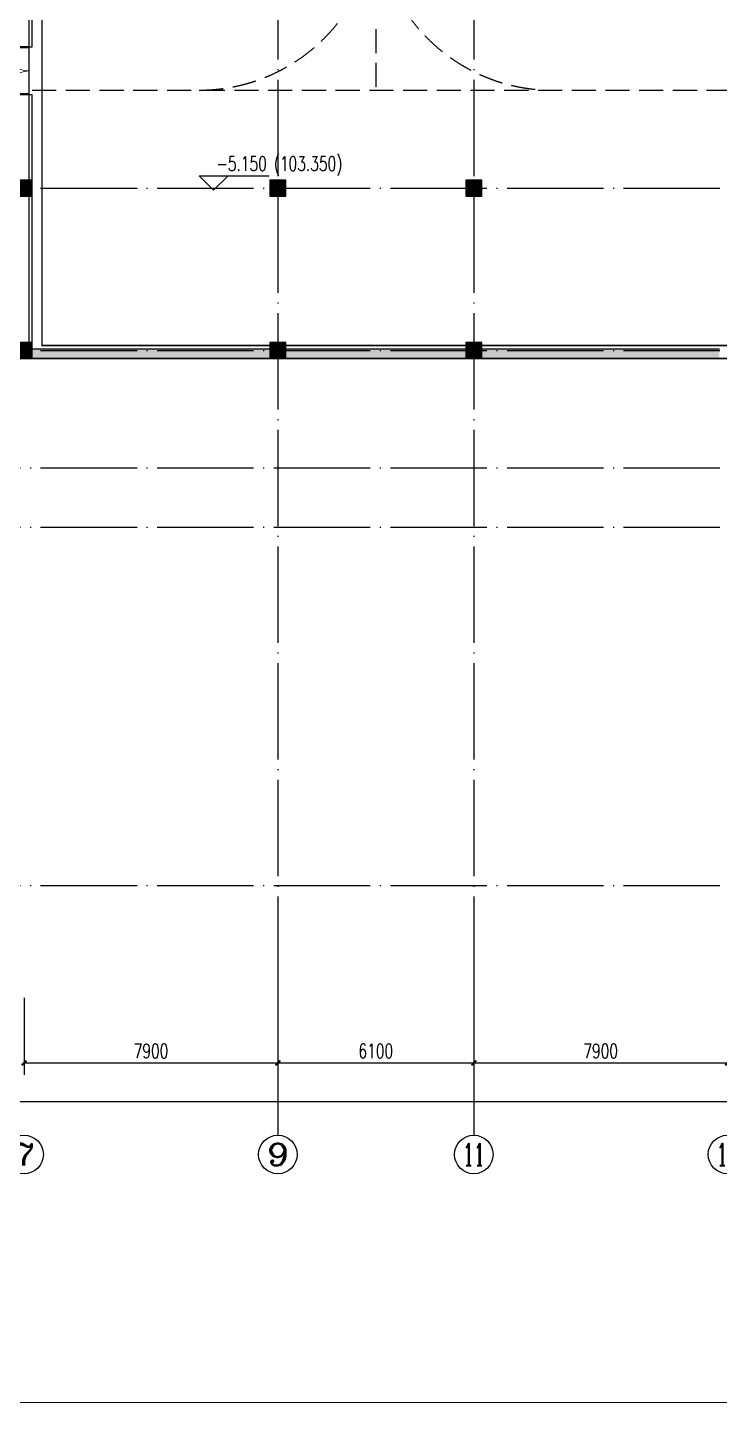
# Model space of a CAD drawing. Extents: x 290727 to 13733020, y 1731457 to 3643100.
# Drawn here: x 531117 to 552662, y 1739835 to 1782624 of the extents above; entities that cross this region are included whole.
import ezdxf
from ezdxf.enums import TextEntityAlignment as Align

# ---------------------------------------------------------------- set-up
doc = ezdxf.new("R2010")
doc.units = 0
doc.header["$LTSCALE"] = 10
for name, pattern in [('ACAD_ISO05W100', [33, 24, -3, 0, -3, 0, -3]), ('DASH', [0.35, 0.25, -0.1]), ('DOTE', [2.42, 2, -0.2, 0.02, -0.2])]:
    doc.linetypes.add(name, pattern=pattern)
doc.layers.get('0').update_dxf_attribs({"linetype": 'CONTINUOUS'})
for name, color, linetype in [('-A-车行道路', 8, 'CONTINUOUS'), ('AXIS', 3, 'CONTINUOUS'), ('AXIS_TEXT', 7, 'CONTINUOUS'), ('COLUMN', 9, 'CONTINUOUS'), ('DIM_ELEV', 3, 'CONTINUOUS'), ('DOTE', 8, 'DOTE'), ('PUB_HATCH', 8, 'CONTINUOUS'), ('PUB_TEXT', 7, 'CONTINUOUS'), ('WALL', 255, 'CONTINUOUS'), ('WINDOW', 4, 'CONTINUOUS'), ('作业图', 4, 'CONTINUOUS'), ('文字', 4, 'CONTINUOUS'), ('防火分区示意线', 4, 'CONTINUOUS'), ('防火分区线', 7, 'CONTINUOUS')]:
    doc.layers.add(name, color=color, linetype=linetype)
doc.layers.add('DIM_MODI', color=6, linetype='CONTINUOUS', plot=False)
doc.layers.add('用地红线', color=1, linetype='CONTINUOUS', lineweight=13)
doc.layers.get('0').off()
doc.styles.add('_TCH_AXIS', font='COMPLEX', dxfattribs={"bigfont": 'GBCBIG'})
doc.styles.add('_TCH_DIM', font='SIMPLEX', dxfattribs={"bigfont": 'GBCBIG'})
doc.styles.add('_TCH_DIM_T3', font='SIMPLEX', dxfattribs={"width": 0.705882, "bigfont": 'GBCBIG'})
doc.styles.add('COMPLEX', font='COMPLEX')
doc.dimstyles.new('_TCH_ARCH&&150', dxfattribs={"dimtxt": 446.25, "dimasz": 150, "dimexe": 375, "dimexo": 450, "dimgap": 150, "dimtad": 1, "dimdec": 0, "dimzin": 0, "dimdsep": 46, "dimtxsty": '_TCH_DIM_T3', "dimblk": 'ARCHTICK', "dimcen": 0.09, "dimclrt": 7, "dimazin": 2, "dimtfac": 1, "dimtdec": 0, "dimtix": 1, "dimtmove": 2, "dimatfit": 3, "dimfxl": 1, "dimtolj": 1, "dimtzin": 0, "dimarcsym": 0})

# ---------------------------------------------------------------- blocks, each defined once
blk = doc.blocks.new('_AXISO')
blk.add_circle((0, 0), 0.5)
at = {"layer": 'AXIS_TEXT', "style": 'COMPLEX', "width": 1.041667}
blk.add_attdef('A', text='', height=0.56, dxfattribs=at).set_placement((-0.25, -0.28), (0.25, -0.28), align=Align.FIT)
blk = doc.blocks.new('_ArchTick')
at = {"color": 0, "linetype": 'ByBlock', "const_width": 0.4}
blk.add_lwpolyline([(-0.5, -0.5), (0.5, 0.5)], dxfattribs=at)
blk = doc.blocks.new('*D99')
at = {"layer": 'AXIS', "color": 0, "linetype": 'Continuous', "lineweight": -2, "transparency": 16777216}
for p, q in [((16384, 11750), (16384, 8146)), ((235384, 11750), (235384, 8146)), ((16384, 8521), (235384, 8521))]:
    blk.add_line(p, q, dxfattribs=at)
at = {"layer": 'AXIS', "color": 0, "linetype": 'Continuous', "lineweight": -2, "transparency": 16777216, "xscale": 150, "yscale": 150, "zscale": 150, "rotation": 180}
blk.add_blockref('_ArchTick', (16384, 8521), dxfattribs=at)
at = {"layer": 'AXIS', "color": 0, "linetype": 'Continuous', "lineweight": -2, "transparency": 16777216, "xscale": 150, "yscale": 150, "zscale": 150}
blk.add_blockref('_ArchTick', (235384, 8521), dxfattribs=at)
at = {"layer": 'AXIS', "color": 7, "linetype": 'Continuous', "transparency": 16777216, "insert": (125884, 8895), "char_height": 446.2, "attachment_point": 5, "style": '_TCH_DIM_T3'}
blk.add_mtext('\\A1;219000', dxfattribs=at)
blk = doc.blocks.new('*D105')
at = {"layer": 'AXIS', "color": 0, "linetype": 'Continuous', "lineweight": -2, "transparency": 16777216}
for p, q in [((46084, 11750), (46084, 9346)), ((53984, 11750), (53984, 9346)), ((46084, 9721), (53984, 9721))]:
    blk.add_line(p, q, dxfattribs=at)
at = {"layer": 'AXIS', "color": 0, "linetype": 'Continuous', "lineweight": -2, "transparency": 16777216, "xscale": 150, "yscale": 150, "zscale": 150, "rotation": 180}
blk.add_blockref('_ArchTick', (46084, 9721), dxfattribs=at)
at = {"layer": 'AXIS', "color": 0, "linetype": 'Continuous', "lineweight": -2, "transparency": 16777216, "xscale": 150, "yscale": 150, "zscale": 150}
blk.add_blockref('_ArchTick', (53984, 9721), dxfattribs=at)
at = {"layer": 'AXIS', "color": 7, "linetype": 'Continuous', "transparency": 16777216, "insert": (50034, 10095), "char_height": 446.2, "attachment_point": 5, "style": '_TCH_DIM_T3'}
blk.add_mtext('\\A1;7900', dxfattribs=at)
blk = doc.blocks.new('*D106')
at = {"layer": 'AXIS', "color": 0, "linetype": 'Continuous', "lineweight": -2, "transparency": 16777216}
for p, q in [((53984, 11750), (53984, 9346)), ((60084, 11750), (60084, 9346)), ((53984, 9721), (60084, 9721))]:
    blk.add_line(p, q, dxfattribs=at)
at = {"layer": 'AXIS', "color": 0, "linetype": 'Continuous', "lineweight": -2, "transparency": 16777216, "xscale": 150, "yscale": 150, "zscale": 150, "rotation": 180}
blk.add_blockref('_ArchTick', (53984, 9721), dxfattribs=at)
at = {"layer": 'AXIS', "color": 0, "linetype": 'Continuous', "lineweight": -2, "transparency": 16777216, "xscale": 150, "yscale": 150, "zscale": 150}
blk.add_blockref('_ArchTick', (60084, 9721), dxfattribs=at)
at = {"layer": 'AXIS', "color": 7, "linetype": 'Continuous', "transparency": 16777216, "insert": (57034, 10095), "char_height": 446.2, "attachment_point": 5, "style": '_TCH_DIM_T3'}
blk.add_mtext('\\A1;6100', dxfattribs=at)
blk = doc.blocks.new('*D107')
at = {"layer": 'AXIS', "color": 0, "linetype": 'Continuous', "lineweight": -2, "transparency": 16777216}
for p, q in [((60084, 11750), (60084, 9346)), ((67984, 11750), (67984, 9346)), ((60084, 9721), (67984, 9721))]:
    blk.add_line(p, q, dxfattribs=at)
at = {"layer": 'AXIS', "color": 0, "linetype": 'Continuous', "lineweight": -2, "transparency": 16777216, "xscale": 150, "yscale": 150, "zscale": 150, "rotation": 180}
blk.add_blockref('_ArchTick', (60084, 9721), dxfattribs=at)
at = {"layer": 'AXIS', "color": 0, "linetype": 'Continuous', "lineweight": -2, "transparency": 16777216, "xscale": 150, "yscale": 150, "zscale": 150}
blk.add_blockref('_ArchTick', (67984, 9721), dxfattribs=at)
at = {"layer": 'AXIS', "color": 7, "linetype": 'Continuous', "transparency": 16777216, "insert": (64034, 10095), "char_height": 446.2, "attachment_point": 5, "style": '_TCH_DIM_T3'}
blk.add_mtext('\\A1;7900', dxfattribs=at)
blk = doc.blocks.new('A$C26CF02E8')
at = {"layer": '用地红线', "color": 1, "linetype": 'ACAD_ISO05W100', "ltscale": 0.1}
blk.add_lwpolyline([(15026, 140864), (243102, 140866), (258103, 125865), (258104, 39), (205527, 36), (8170, 25), (26, 25), (26, 10201), (25, 125862)], close=True, dxfattribs=at)
blk = doc.blocks.new('_FZH')
blk.add_lwpolyline([(-0.5, -0.5), (0.5, -0.5), (0.5, 0.5), (-0.5, 0.5)], close=True)
at = {"layer": 'PUB_HATCH'}
blk.add_solid([(-0.5, -0.5), (0.5, -0.5), (-0.5, 0.5), (0.5, 0.5)], dxfattribs=at)
blk = doc.blocks.new('$DorLib2D$00000002')
for p, q in [((-0.5, 0), (-0.5, 0.4875)), ((-0.475, 0.4875), (-0.5, 0.4875)), ((-0.475, 0), (-0.475, 0.4875)), ((0.475, 0), (0.475, 0.4875)), ((0.475, 0.4875), (0.5, 0.4875)), ((0.5, 0), (0.5, 0.4875)), ((-0.5, 0), (-0.475, 0)), ((0.5, 0), (0.475, 0))]:
    blk.add_line(p, q)
at = {"lineweight": 13}
for centre, start, end in [((-0.4875, 0), 0, 88.53072), ((0.4875, 0), 91.46928, 180)]:
    blk.add_arc(centre, 0.4875, start, end, dxfattribs=at)
blk = doc.blocks.new('A$C55C93FC2')
at = {"layer": 'AXIS', "linetype": 'Continuous'}
for p, q in [((53984.1, 12200), (53984.1, 7471.4)), ((60084.1, 12200), (60084.1, 7471.4))]:
    blk.add_line(p, q, dxfattribs=at)
at = {"layer": 'DOTE', "linetype": 'DOTE', "ltscale": 150}
for p, q in [((53984.1, 80242.4), (53984.1, 12200)), ((60084.1, 80242.4), (60084.1, 12200)), ((10299.5, 36942.4), (252290.8, 36942.4)), ((10299.5, 31892.4), (252290.8, 31892.4)), ((10299.5, 28242.4), (252290.8, 28242.4)), ((10299.5, 26392.4), (252290.8, 26392.4)), ((10299.5, 15242.4), (252290.8, 15242.4))]:
    blk.add_line(p, q, dxfattribs=at)
at = {"layer": 'AXIS', "linetype": 'Continuous'}
ref = blk.add_blockref('_AXISO', (46084.1, 6871.4), dxfattribs=dict(at, xscale=1200, yscale=1200, zscale=1200))
ref.add_attrib('A', '7', dxfattribs={"layer": 'AXIS_TEXT', "linetype": 'Continuous', "height": 678.8, "style": '_TCH_AXIS', "width": 1.5}).set_placement((45744.7, 6532), (46423.5, 6532), align=Align.FIT)
ref = blk.add_blockref('_AXISO', (53984.1, 6871.4), dxfattribs=dict(at, xscale=1200, yscale=1200, zscale=1200))
ref.add_attrib('A', '9', dxfattribs={"layer": 'AXIS_TEXT', "linetype": 'Continuous', "height": 678.8, "style": '_TCH_AXIS', "width": 1.5}).set_placement((53644.7, 6532), (54323.5, 6532), align=Align.FIT)
ref = blk.add_blockref('_AXISO', (60084.1, 6871.4), dxfattribs=dict(at, xscale=1200, yscale=1200, zscale=1200))
ref.add_attrib('A', '11', dxfattribs={"layer": 'AXIS_TEXT', "linetype": 'Continuous', "height": 678.82, "style": '_TCH_AXIS', "width": 0.875}).set_placement((59744.7, 6532), (60423.5, 6532), align=Align.FIT)
ref = blk.add_blockref('_AXISO', (67984.1, 6871.4), dxfattribs=dict(at, xscale=1200, yscale=1200, zscale=1200))
ref.add_attrib('A', '13', dxfattribs={"layer": 'AXIS_TEXT', "linetype": 'Continuous', "height": 678.82, "style": '_TCH_AXIS', "width": 0.724138}).set_placement((67644.7, 6532), (68323.5, 6532), align=Align.FIT)
for p1, p2, distance, picture, middle in [((16384.1, 12200), (235384.4, 12200), -3678.6, '*D99', (125884.3, 8894.5)), ((46084.1, 12200), (53984.1, 12200), -2478.6, '*D105', (50034.1, 10094.5)), ((53984.1, 12200), (60084.1, 12200), -2478.6, '*D106', (57034.1, 10094.5)), ((60084.1, 12200), (67984.1, 12200), -2478.6, '*D107', (64034.1, 10094.5))]:
    dim = blk.add_aligned_dim(p1=p1, p2=p2, distance=distance, dimstyle='_TCH_ARCH&&150', dxfattribs=at)
    dim.commit()
    dim.dimension.update_dxf_attribs({"geometry": picture, "text_midpoint": middle})
blk = doc.blocks.new('车库建筑作业图')
at = {"layer": 'PUB_HATCH', "linetype": 'Continuous'}
for points in [[(544762, 2158080), (544762, 2158380), (531262, 2158380), (531262, 2158080)], [(552662, 2158080), (552662, 2158380), (545262, 2158380), (545262, 2158080)]]:
    blk.add_hatch(color=256, dxfattribs=at).paths.add_polyline_path(points)
at = {"layer": '-A-车行道路', "linetype": 'DASH', "ltscale": 300}
for points in [[(541962, 2188280), (541962, 2166430)], [(531262, 2166430), (694487, 2166430)]]:
    blk.add_lwpolyline(points, dxfattribs=at)
for points in [[(536462, 2166430, 0.414214), (541962, 2171930)], [(541962, 2171930, 0.414214), (547462, 2166430)]]:
    blk.add_lwpolyline(points, format="xyb", dxfattribs=at)
at = {"layer": 'DIM_ELEV'}
for p, q in [((536912, 2163314, -2), (536462, 2163764, -2)), ((536462, 2163764, -2), (538637, 2163764, -2)), ((536912, 2163314, -2), (537362, 2163764, -2))]:
    blk.add_line(p, q, dxfattribs=at)
at = {"layer": 'DIM_MODI', "linetype": 'Continuous'}
blk.add_line((591062, 2158080), (527913, 2158080), dxfattribs=at)
at = {"layer": 'WALL', "linetype": 'Continuous'}
for p, q in [((531262, 2167780), (531262, 2169480)), ((531062, 2167780), (531262, 2167780)), ((531262, 2166280), (531062, 2166280)), ((531262, 2163630), (531262, 2166280)), ((531262, 2158580), (531262, 2163130)), ((531262, 2158380), (544762, 2158380)), ((545262, 2158380), (552662, 2158380)), ((531262, 2158080), (544762, 2158080)), ((545262, 2158080), (552662, 2158080))]:
    blk.add_line(p, q, dxfattribs=at)
at = {"layer": '用地红线', "color": 1, "linetype": 'ACAD_ISO05W100', "ltscale": 0.1}
blk.add_lwpolyline([(505574, 2266429), (733650, 2266431), (748651, 2251430), (748652, 2125604), (696075, 2125601), (498718, 2125590), (490574, 2125590), (490574, 2135766), (490573, 2251427)], close=True, dxfattribs=at)
at = {"layer": '防火分区示意线', "color": 2, "linetype": 'DASH', "ltscale": 300, "const_width": 50}
blk.add_lwpolyline([(531569, 2170730), (531569, 2158480), (540533, 2158480), (540969, 2158480), (591469, 2158480), (591469, 2147580), (596169, 2147580), (596169, 2147580), (603369, 2147580), (603369, 2150830), (612069, 2150830), (612069, 2152680), (616969, 2152680), (616969, 2154680), (616969, 2155866), (616969, 2158580), (623619, 2158580), (623619, 2174180)], dxfattribs=at)
at = {"layer": '防火分区线', "linetype": 'Continuous', "flags": 128}
blk.add_lwpolyline([(531162, 2170330), (531162, 2158080), (540526, 2158080), (540962, 2158080), (591062, 2158080), (591062, 2146980), (596462, 2146980), (597069, 2146980), (603962, 2146980), (603962, 2150330), (612462, 2150330), (612462, 2152280), (617362, 2152280), (617362, 2154680), (617363, 2155866), (617363, 2158180), (624012, 2158180), (624012, 2174580)], dxfattribs=at)
at = {"layer": 'COLUMN', "linetype": 'Continuous', "xscale": 500, "yscale": 500, "zscale": 500, "rotation": 270}
for p in [(531012, 2163380), (538912, 2163380), (545012, 2163380), (531012, 2158330), (538912, 2158330), (545012, 2158330)]:
    blk.add_blockref('_FZH', p, dxfattribs=at)
at = {"layer": 'WINDOW', "linetype": 'Continuous', "xscale": -1500, "yscale": 1500, "zscale": -1500, "rotation": 90}
blk.add_blockref('$DorLib2D$00000002', (531162, 2167030), dxfattribs=at)
at = {"layer": '文字', "linetype": 'Continuous'}
for name, p in [('A$C26CF02E8', (490548, 2125565)), ('A$C55C93FC2', (484928, 2126437))]:
    blk.add_blockref(name, p, dxfattribs=at)
at = {"layer": 'PUB_TEXT', "style": '_TCH_DIM', "width": 0.705882}
for s, p in [('-5.150', (537002, 2163922, -2)), ('(103.350)', (538787, 2163922, -2))]:
    blk.add_text(s, height=446.2, dxfattribs=at).set_placement(p)

msp = doc.modelspace()

# ---------------------------------------------------------------- block references
at = {"layer": '作业图', "linetype": 'Continuous'}
msp.add_blockref('车库建筑作业图', (0, -385756), dxfattribs=at)

doc.saveas('drawing.dxf')
